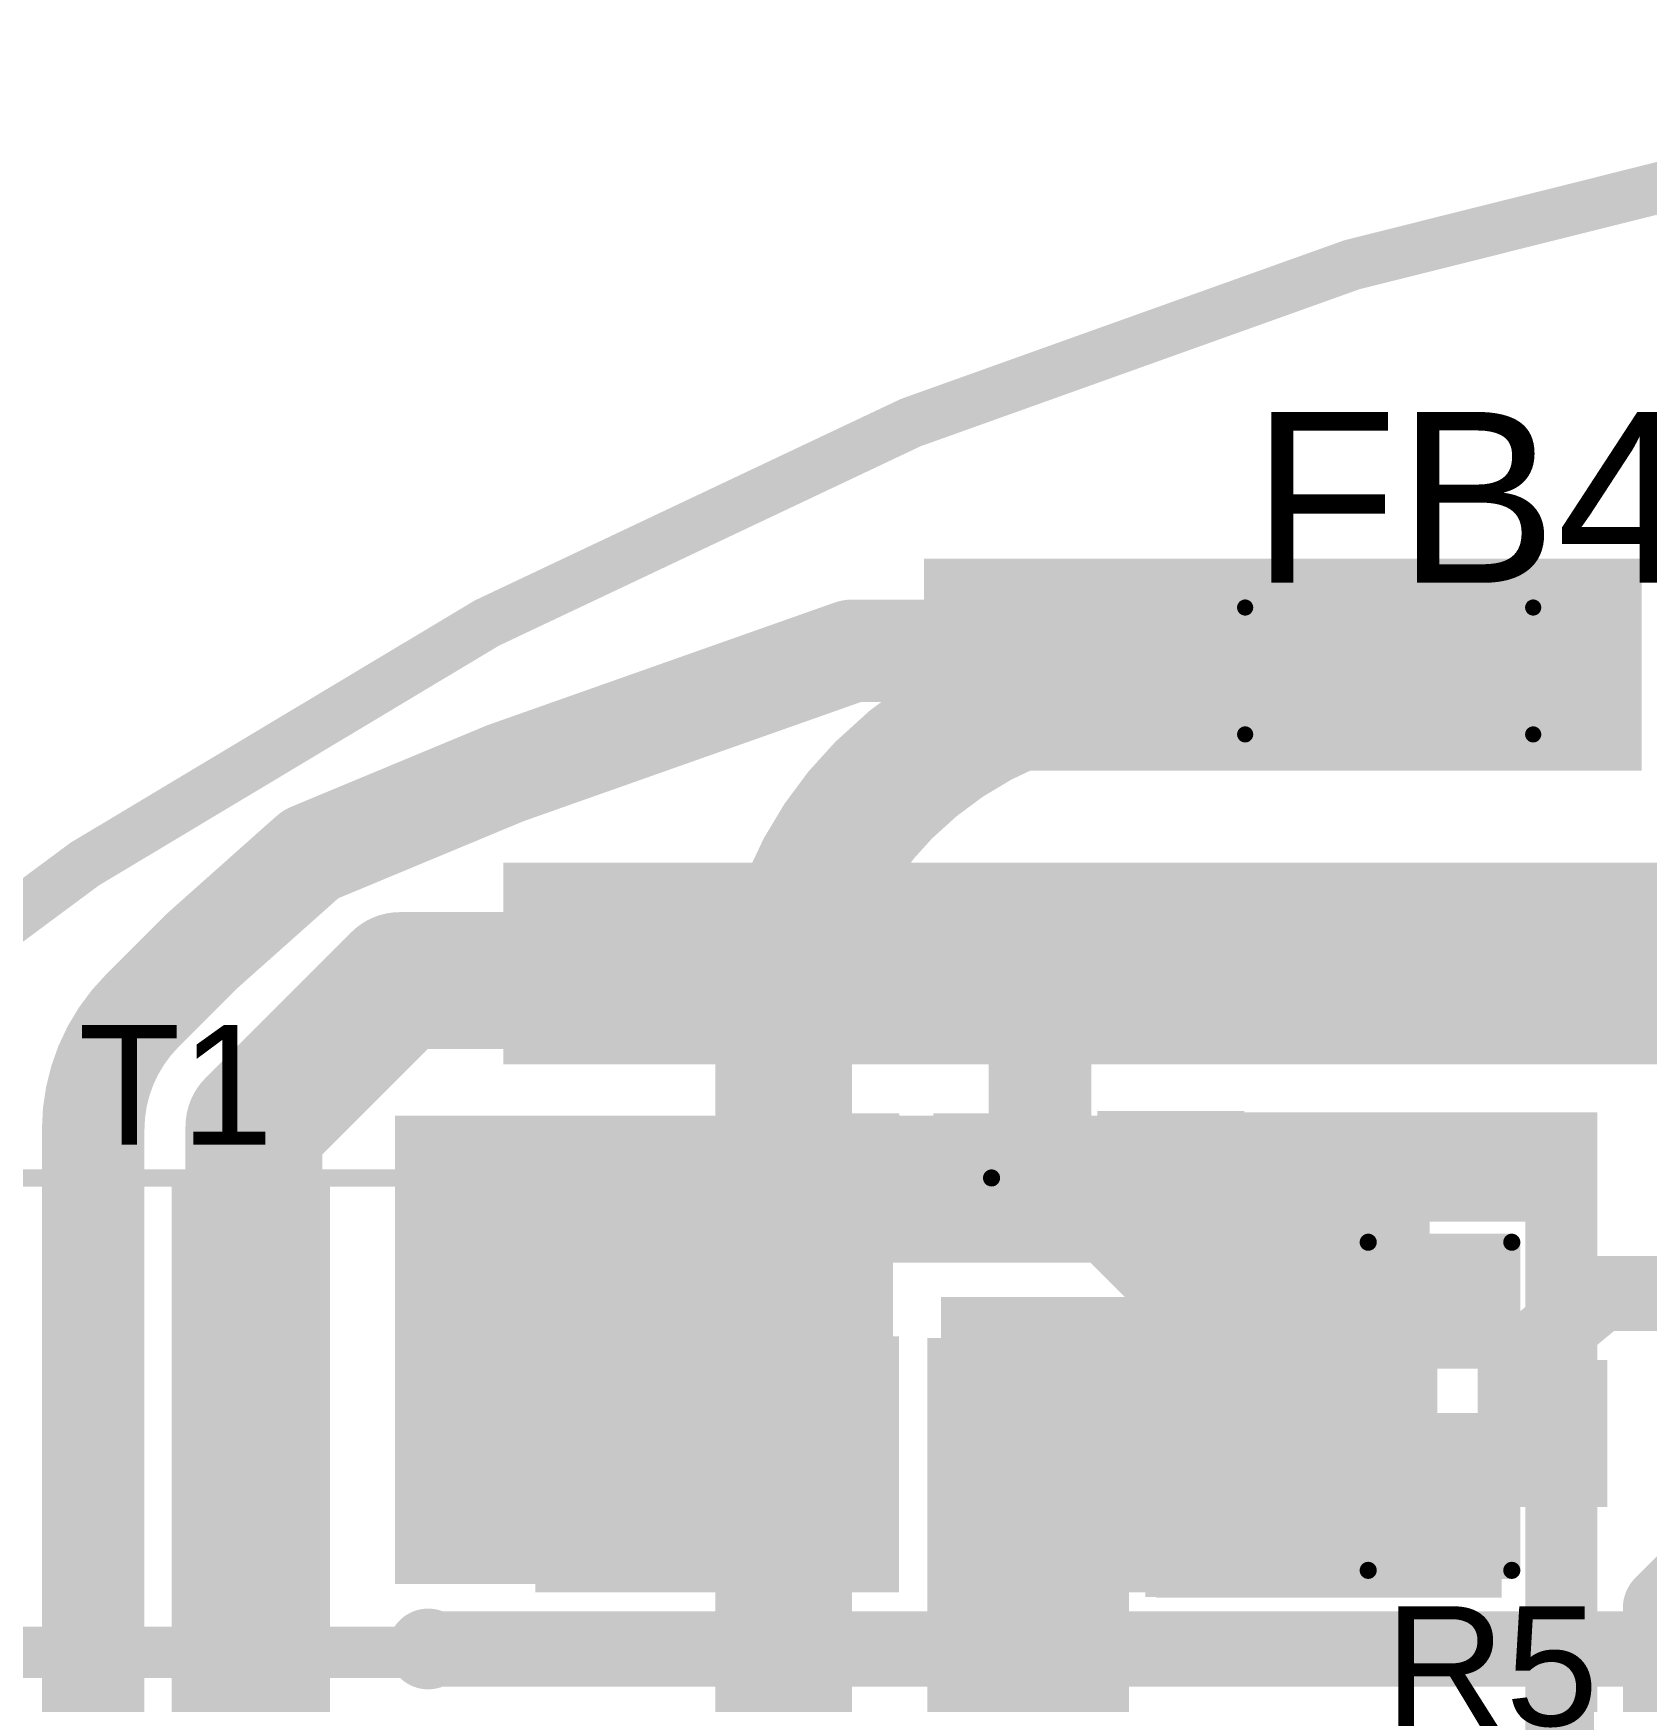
# Model space of a CAD drawing. Header units: millimetres. Extents: x -1.41 to 1.41, y -0.13 to 2.68.
# Drawn here: x -0.7915 to -0.3196, y 2.1966 to 2.6847 of the extents above; entities that cross this region are included whole.
import ezdxf

# ---------------------------------------------------------------- set-up
doc = ezdxf.new("R2010")
doc.units = ezdxf.units.MM
doc.header["$MEASUREMENT"] = 0
for name, color, linetype in [('BottomLayer', 5, 'Continuous'), ('BottomPaste', 16, 'Continuous'), ('BottomSolder', 6, 'Continuous'), ('Mechanical2', 216, 'Continuous'), ('TopLayer', 1, 'Continuous'), ('TopOverlay', 2, 'Continuous'), ('TopPaste', 8, 'Continuous'), ('TopSolder', 216, 'Continuous'), ('ViaHoleLayer', 16, 'Continuous')]:
    doc.layers.add(name, color=color, linetype=linetype)
doc.styles.add('Arial', font='', dxfattribs={"height": 0.2})
doc.styles.get('Arial').set_extended_font_data('Arial')

# ---------------------------------------------------------------- blocks, each defined once
blk = doc.blocks.new('CAP_0603_B_65')
at = {"layer": 'BottomLayer'}
for points in [[(-0.045, -0.0175), (-0.045, 0.0175), (-0.015, 0.0175), (-0.015, -0.0175)], [(0.015, -0.0175), (0.015, 0.0175), (0.045, 0.0175), (0.045, -0.0175)]]:
    blk.add_hatch(color=5, dxfattribs=at).paths.add_polyline_path(points)
at = {"layer": 'BottomPaste'}
for points in [[(-0.045, -0.0175), (-0.045, 0.0175), (-0.015, 0.0175), (-0.015, -0.0175)], [(0.015, -0.0175), (0.015, 0.0175), (0.045, 0.0175), (0.045, -0.0175)]]:
    blk.add_hatch(color=16, dxfattribs=at).paths.add_polyline_path(points)
at = {"layer": 'BottomSolder'}
for points in [[(-0.04736, -0.01986), (-0.04736, 0.01986), (-0.01264, 0.01986), (-0.01264, -0.01986)], [(0.01264, -0.01986), (0.01264, 0.01986), (0.04736, 0.01986), (0.04736, -0.01986)]]:
    blk.add_hatch(color=6, dxfattribs=at).paths.add_polyline_path(points)
blk = doc.blocks.new('CAP_0603_B_66')
at = {"layer": 'BottomLayer'}
for points in [[(-0.045, -0.0175), (-0.045, 0.0175), (-0.015, 0.0175), (-0.015, -0.0175)], [(0.015, -0.0175), (0.015, 0.0175), (0.045, 0.0175), (0.045, -0.0175)]]:
    blk.add_hatch(color=5, dxfattribs=at).paths.add_polyline_path(points)
at = {"layer": 'BottomPaste'}
for points in [[(-0.045, -0.0175), (-0.045, 0.0175), (-0.015, 0.0175), (-0.015, -0.0175)], [(0.015, -0.0175), (0.015, 0.0175), (0.045, 0.0175), (0.045, -0.0175)]]:
    blk.add_hatch(color=16, dxfattribs=at).paths.add_polyline_path(points)
at = {"layer": 'BottomSolder'}
for points in [[(-0.04736, -0.01986), (-0.04736, 0.01986), (-0.01264, 0.01986), (-0.01264, -0.01986)], [(0.01264, -0.01986), (0.01264, 0.01986), (0.04736, 0.01986), (0.04736, -0.01986)]]:
    blk.add_hatch(color=6, dxfattribs=at).paths.add_polyline_path(points)
blk = doc.blocks.new('CAP_0603_B_106')
at = {"layer": 'BottomLayer'}
for points in [[(-0.045, -0.0175), (-0.045, 0.0175), (-0.015, 0.0175), (-0.015, -0.0175)], [(0.015, -0.0175), (0.015, 0.0175), (0.045, 0.0175), (0.045, -0.0175)]]:
    blk.add_hatch(color=5, dxfattribs=at).paths.add_polyline_path(points)
at = {"layer": 'BottomPaste'}
for points in [[(-0.045, -0.0175), (-0.045, 0.0175), (-0.015, 0.0175), (-0.015, -0.0175)], [(0.015, -0.0175), (0.015, 0.0175), (0.045, 0.0175), (0.045, -0.0175)]]:
    blk.add_hatch(color=16, dxfattribs=at).paths.add_polyline_path(points)
at = {"layer": 'BottomSolder'}
for points in [[(-0.04736, -0.01986), (-0.04736, 0.01986), (-0.01264, 0.01986), (-0.01264, -0.01986)], [(0.01264, -0.01986), (0.01264, 0.01986), (0.04736, 0.01986), (0.04736, -0.01986)]]:
    blk.add_hatch(color=6, dxfattribs=at).paths.add_polyline_path(points)
blk = doc.blocks.new('SMA_B_118')
at = {"layer": 'BottomLayer'}
for points in [[(-0.12795, 0.03346), (-0.02953, 0.03346), (-0.02953, -0.03346), (-0.12795, -0.03346)], [(0.02953, 0.03346), (0.12795, 0.03346), (0.12795, -0.03346), (0.02953, -0.03346)]]:
    blk.add_hatch(color=5, dxfattribs=at).paths.add_polyline_path(points)
at = {"layer": 'BottomPaste'}
for points in [[(-0.12795, 0.03346), (-0.02953, 0.03346), (-0.02953, -0.03346), (-0.12795, -0.03346)], [(0.02953, 0.03346), (0.12795, 0.03346), (0.12795, -0.03346), (0.02953, -0.03346)]]:
    blk.add_hatch(color=16, dxfattribs=at).paths.add_polyline_path(points)
at = {"layer": 'BottomSolder'}
for points in [[(-0.13195, 0.03746), (-0.02553, 0.03746), (-0.02553, -0.03746), (-0.13195, -0.03746)], [(0.02553, 0.03746), (0.13195, 0.03746), (0.13195, -0.03746), (0.02553, -0.03746)]]:
    blk.add_hatch(color=6, dxfattribs=at).paths.add_polyline_path(points)
blk = doc.blocks.new('MPZ1608S121ATDH5_123')
at = {"layer": 'TopLayer'}
for points in [[(-0.03937, 0.01575), (-0.01575, 0.01575), (-0.01575, -0.01575), (-0.03937, -0.01575)], [(0.01575, 0.01575), (0.03937, 0.01575), (0.03937, -0.01575), (0.01575, -0.01575)]]:
    blk.add_hatch(color=1, dxfattribs=at).paths.add_polyline_path(points)
at = {"layer": 'TopPaste'}
for points in [[(-0.03937, 0.01575), (-0.01575, 0.01575), (-0.01575, -0.01575), (-0.03937, -0.01575)], [(0.01575, 0.01575), (0.03937, 0.01575), (0.03937, -0.01575), (0.01575, -0.01575)]]:
    blk.add_hatch(color=8, dxfattribs=at).paths.add_polyline_path(points)
at = {"layer": 'TopSolder'}
for points in [[(-0.04337, 0.01975), (-0.01175, 0.01975), (-0.01175, -0.01975), (-0.04337, -0.01975)], [(0.01175, 0.01975), (0.04337, 0.01975), (0.04337, -0.01975), (0.01175, -0.01975)]]:
    blk.add_hatch(color=216, dxfattribs=at).paths.add_polyline_path(points)
at = {"layer": 'TopOverlay', "const_width": 0.00472}
for points in [[(-0.042, -0.01844), (-0.042, 0.01869)], [(-0.042, 0.01869), (0.04226, 0.01869)], [(0.04226, -0.01844), (0.04226, 0.01869)], [(-0.042, -0.01844), (0.04226, -0.01844)]]:
    blk.add_lwpolyline(points, dxfattribs=at)
at = {"layer": 'TopOverlay', "const_width": 0.00236}
for points in [[(-0.04318, 0.01869, 1), (-0.04082, 0.01869, 1)], [(-0.04318, 0.01869, 1), (-0.04082, 0.01869, 1)], [(0.04108, 0.01869, 1), (0.04344, 0.01869, 1)], [(0.04108, 0.01869, 1), (0.04344, 0.01869, 1)], [(-0.04318, -0.01844, 1), (-0.04082, -0.01844, 1)], [(-0.04318, -0.01844, 1), (-0.04082, -0.01844, 1)], [(0.04108, -0.01844, 1), (0.04344, -0.01844, 1)], [(0.04108, -0.01844, 1), (0.04344, -0.01844, 1)]]:
    blk.add_lwpolyline(points, format="xyb", close=True, dxfattribs=at)
blk = doc.blocks.new('RES0603_138')
at = {"layer": 'TopLayer'}
for points in [[(-0.015, 0.0175), (-0.015, -0.0175), (-0.045, -0.0175), (-0.045, 0.0175)], [(0.045, 0.0175), (0.045, -0.0175), (0.015, -0.0175), (0.015, 0.0175)]]:
    blk.add_hatch(color=1, dxfattribs=at).paths.add_polyline_path(points)
at = {"layer": 'TopPaste'}
for points in [[(-0.015, 0.0175), (-0.015, -0.0175), (-0.045, -0.0175), (-0.045, 0.0175)], [(0.045, 0.0175), (0.045, -0.0175), (0.015, -0.0175), (0.015, 0.0175)]]:
    blk.add_hatch(color=8, dxfattribs=at).paths.add_polyline_path(points)
at = {"layer": 'TopSolder'}
for points in [[(-0.011, 0.0215), (-0.011, -0.0215), (-0.049, -0.0215), (-0.049, 0.0215)], [(0.049, 0.0215), (0.049, -0.0215), (0.011, -0.0215), (0.011, 0.0215)]]:
    blk.add_hatch(color=216, dxfattribs=at).paths.add_polyline_path(points)
at = {"layer": 'TopOverlay', "const_width": 0.005}
for points in [[(0.048, 0.021), (-0.048, 0.021)], [(-0.048, -0.021), (-0.048, 0.021)], [(0.048, -0.021), (0.048, 0.021)], [(0.048, -0.021), (-0.048, -0.021)]]:
    blk.add_lwpolyline(points, dxfattribs=at)
at = {"layer": 'TopOverlay', "const_width": 0.0025}
for points in [[(-0.04925, 0.021, 1), (-0.04675, 0.021, 1)], [(-0.04925, 0.021, 1), (-0.04675, 0.021, 1)], [(0.04675, 0.021, 1), (0.04925, 0.021, 1)], [(0.04675, 0.021, 1), (0.04925, 0.021, 1)], [(-0.04925, -0.021, 1), (-0.04675, -0.021, 1)], [(-0.04925, -0.021, 1), (-0.04675, -0.021, 1)], [(0.04675, -0.021, 1), (0.04925, -0.021, 1)], [(0.04675, -0.021, 1), (0.04925, -0.021, 1)]]:
    blk.add_lwpolyline(points, format="xyb", close=True, dxfattribs=at)
blk = doc.blocks.new('RES0603_B_147')
at = {"layer": 'BottomLayer'}
for points in [[(-0.045, -0.0175), (-0.045, 0.0175), (-0.015, 0.0175), (-0.015, -0.0175)], [(0.015, -0.0175), (0.015, 0.0175), (0.045, 0.0175), (0.045, -0.0175)]]:
    blk.add_hatch(color=5, dxfattribs=at).paths.add_polyline_path(points)
at = {"layer": 'BottomPaste'}
for points in [[(-0.045, -0.0175), (-0.045, 0.0175), (-0.015, 0.0175), (-0.015, -0.0175)], [(0.015, -0.0175), (0.015, 0.0175), (0.045, 0.0175), (0.045, -0.0175)]]:
    blk.add_hatch(color=16, dxfattribs=at).paths.add_polyline_path(points)
at = {"layer": 'BottomSolder'}
for points in [[(-0.049, -0.0215), (-0.049, 0.0215), (-0.011, 0.0215), (-0.011, -0.0215)], [(0.011, -0.0215), (0.011, 0.0215), (0.049, 0.0215), (0.049, -0.0215)]]:
    blk.add_hatch(color=6, dxfattribs=at).paths.add_polyline_path(points)
blk = doc.blocks.new('RES0603_B_151')
at = {"layer": 'BottomLayer'}
for points in [[(-0.045, -0.0175), (-0.045, 0.0175), (-0.015, 0.0175), (-0.015, -0.0175)], [(0.015, -0.0175), (0.015, 0.0175), (0.045, 0.0175), (0.045, -0.0175)]]:
    blk.add_hatch(color=5, dxfattribs=at).paths.add_polyline_path(points)
at = {"layer": 'BottomPaste'}
for points in [[(-0.045, -0.0175), (-0.045, 0.0175), (-0.015, 0.0175), (-0.015, -0.0175)], [(0.015, -0.0175), (0.015, 0.0175), (0.045, 0.0175), (0.045, -0.0175)]]:
    blk.add_hatch(color=16, dxfattribs=at).paths.add_polyline_path(points)
at = {"layer": 'BottomSolder'}
for points in [[(-0.049, -0.0215), (-0.049, 0.0215), (-0.011, 0.0215), (-0.011, -0.0215)], [(0.011, -0.0215), (0.011, 0.0215), (0.049, 0.0215), (0.049, -0.0215)]]:
    blk.add_hatch(color=6, dxfattribs=at).paths.add_polyline_path(points)
blk = doc.blocks.new('750314597_159')
at = {"layer": 'TopLayer'}
for points in [[(-0.25512, 0.12146), (-0.20394, 0.12146), (-0.20394, 0.07539), (-0.25512, 0.07539)], [(0.20394, 0.12146), (0.25512, 0.12146), (0.25512, 0.07539), (0.20394, 0.07539)], [(-0.25512, 0.02303), (-0.20394, 0.02303), (-0.20394, -0.02303), (-0.25512, -0.02303)], [(0.20394, 0.02303), (0.25512, 0.02303), (0.25512, -0.02303), (0.20394, -0.02303)], [(-0.25512, -0.07539), (-0.20394, -0.07539), (-0.20394, -0.12146), (-0.25512, -0.12146)], [(0.20394, -0.07539), (0.25512, -0.07539), (0.25512, -0.12146), (0.20394, -0.12146)]]:
    blk.add_hatch(color=1, dxfattribs=at).paths.add_polyline_path(points)
at = {"layer": 'TopPaste'}
for points in [[(-0.25512, 0.12146), (-0.20394, 0.12146), (-0.20394, 0.07539), (-0.25512, 0.07539)], [(0.20394, 0.12146), (0.25512, 0.12146), (0.25512, 0.07539), (0.20394, 0.07539)], [(-0.25512, 0.02303), (-0.20394, 0.02303), (-0.20394, -0.02303), (-0.25512, -0.02303)], [(0.20394, 0.02303), (0.25512, 0.02303), (0.25512, -0.02303), (0.20394, -0.02303)], [(-0.25512, -0.07539), (-0.20394, -0.07539), (-0.20394, -0.12146), (-0.25512, -0.12146)], [(0.20394, -0.07539), (0.25512, -0.07539), (0.25512, -0.12146), (0.20394, -0.12146)]]:
    blk.add_hatch(color=8, dxfattribs=at).paths.add_polyline_path(points)
at = {"layer": 'TopSolder'}
for points in [[(-0.25912, 0.12546), (-0.19994, 0.12546), (-0.19994, 0.07139), (-0.25912, 0.07139)], [(0.19994, 0.12546), (0.25912, 0.12546), (0.25912, 0.07139), (0.19994, 0.07139)], [(-0.25912, 0.02703), (-0.19994, 0.02703), (-0.19994, -0.02703), (-0.25912, -0.02703)], [(0.19994, 0.02703), (0.25912, 0.02703), (0.25912, -0.02703), (0.19994, -0.02703)], [(-0.25912, -0.07139), (-0.19994, -0.07139), (-0.19994, -0.12546), (-0.25912, -0.12546)], [(0.19994, -0.07139), (0.25912, -0.07139), (0.25912, -0.12546), (0.19994, -0.12546)]]:
    blk.add_hatch(color=216, dxfattribs=at).paths.add_polyline_path(points)
at = {"layer": 'TopOverlay', "const_width": 0.005}
for points in [[(0.163, 0.194), (-0.155, 0.194)], [(0.163, -0.194), (-0.155, -0.194)]]:
    blk.add_lwpolyline(points, dxfattribs=at)
at = {"layer": 'TopOverlay'}
for points, const_width in [([(-0.15625, 0.194, 1), (-0.15375, 0.194, 1)], 0.0025), ([(0.16175, 0.194, 1), (0.16425, 0.194, 1)], 0.0025), ([(0.228, 0.138, 1), (0.218, 0.138, 1)], 0.01), ([(0.2155, 0.138, 1), (0.2205, 0.138, 1)], 0.005), ([(0.2255, 0.138, 1), (0.2305, 0.138, 1)], 0.005), ([(-0.15625, -0.194, 1), (-0.15375, -0.194, 1)], 0.0025), ([(0.16175, -0.194, 1), (0.16425, -0.194, 1)], 0.0025)]:
    blk.add_lwpolyline(points, format="xyb", close=True, dxfattribs=dict(at, const_width=const_width))

msp = doc.modelspace()

# ---------------------------------------------------------------- hatches: boundary and pattern name
at = {"layer": 'BottomLayer'}
for points in [[(-0.531, 2.469), (-0.321, 2.469), (-0.321, 2.531), (-0.531, 2.531)], [(-0.654, 2.383), (-0.101, 2.383), (-0.101, 2.442), (-0.654, 2.442)], [(-0.68571, 2.231), (-0.54, 2.231), (-0.54, 2.368), (-0.68571, 2.368)], [(-0.558, 2.325), (-0.383, 2.325), (-0.383, 2.368), (-0.558, 2.368)], [(-0.751, 2.179), (-0.70471, 2.179), (-0.70471, 2.352), (-0.751, 2.352)], [(-0.526, 2.232), (-0.381, 2.232), (-0.381, 2.315), (-0.526, 2.315)]]:
    msp.add_hatch(color=5, dxfattribs=at).paths.add_polyline_path(points)
h = msp.add_hatch(color=5, dxfattribs=at)
edge = h.paths.add_edge_path()
edge.add_arc((-0.33528, 2.51243), 0.01181, 0, 360)
h = msp.add_hatch(color=5, dxfattribs=at)
edge = h.paths.add_edge_path()
edge.add_arc((-0.33539, 2.48617), 0.01181, 0, 360)
h = msp.add_hatch(color=5, dxfattribs=at)
edge = h.paths.add_edge_path()
edge.add_arc((-0.497, 2.42), 0.01181, 0, 360)
h = msp.add_hatch(color=5, dxfattribs=at)
edge = h.paths.add_edge_path()
edge.add_arc((-0.66348, 2.35384), 0.01181, 0, 360)
h = msp.add_hatch(color=5, dxfattribs=at)
edge = h.paths.add_edge_path()
edge.add_arc((-0.63227, 2.35384), 0.01181, 0, 360)
h = msp.add_hatch(color=5, dxfattribs=at)
edge = h.paths.add_edge_path()
edge.add_arc((-0.42357, 2.352), 0.01181, 0, 360)
h = msp.add_hatch(color=5, dxfattribs=at)
edge = h.paths.add_edge_path()
edge.add_arc((-0.397, 2.352), 0.01181, 0, 360)
h = msp.add_hatch(color=5, dxfattribs=at)
edge = h.paths.add_edge_path()
edge.add_arc((-0.66348, 2.32727), 0.01181, 0, 360)
h = msp.add_hatch(color=5, dxfattribs=at)
edge = h.paths.add_edge_path()
edge.add_arc((-0.63227, 2.32727), 0.01181, 0, 360)
h = msp.add_hatch(color=5, dxfattribs=at)
edge = h.paths.add_edge_path()
edge.add_arc((-0.66348, 2.3007), 0.01181, 0, 360)
h = msp.add_hatch(color=5, dxfattribs=at)
edge = h.paths.add_edge_path()
edge.add_arc((-0.63227, 2.3007), 0.01181, 0, 360)
h = msp.add_hatch(color=5, dxfattribs=at)
edge = h.paths.add_edge_path()
edge.add_arc((-0.512, 2.3), 0.01181, 0, 360)
h = msp.add_hatch(color=5, dxfattribs=at)
edge = h.paths.add_edge_path()
edge.add_arc((-0.487, 2.3), 0.01181, 0, 360)
h = msp.add_hatch(color=5, dxfattribs=at)
edge = h.paths.add_edge_path()
edge.add_arc((-0.66348, 2.27414), 0.01181, 0, 360)
h = msp.add_hatch(color=5, dxfattribs=at)
edge = h.paths.add_edge_path()
edge.add_arc((-0.66348, 2.27414), 0.01181, 0, 360)
h = msp.add_hatch(color=5, dxfattribs=at)
edge = h.paths.add_edge_path()
edge.add_arc((-0.63227, 2.27414), 0.01181, 0, 360)
h = msp.add_hatch(color=5, dxfattribs=at)
edge = h.paths.add_edge_path()
edge.add_arc((-0.63227, 2.27414), 0.01181, 0, 360)
h = msp.add_hatch(color=5, dxfattribs=at)
edge = h.paths.add_edge_path()
edge.add_arc((-0.512, 2.27343), 0.01181, 0, 360)
h = msp.add_hatch(color=5, dxfattribs=at)
edge = h.paths.add_edge_path()
edge.add_arc((-0.487, 2.27343), 0.01181, 0, 360)
h = msp.add_hatch(color=5, dxfattribs=at)
edge = h.paths.add_edge_path()
edge.add_arc((-0.66348, 2.24757), 0.01181, 0, 360)
h = msp.add_hatch(color=5, dxfattribs=at)
edge = h.paths.add_edge_path()
edge.add_arc((-0.63227, 2.24757), 0.01181, 0, 360)
h = msp.add_hatch(color=5, dxfattribs=at)
edge = h.paths.add_edge_path()
edge.add_arc((-0.512, 2.24687), 0.01181, 0, 360)
h = msp.add_hatch(color=5, dxfattribs=at)
edge = h.paths.add_edge_path()
edge.add_arc((-0.487, 2.24687), 0.01181, 0, 360)
h = msp.add_hatch(color=5, dxfattribs=at)
edge = h.paths.add_edge_path()
edge.add_arc((-0.676, 2.212), 0.01181, 0, 360)
at = {"layer": 'BottomSolder'}
h = msp.add_hatch(color=6, dxfattribs=at)
edge = h.paths.add_edge_path()
edge.add_arc((-0.33528, 2.51243), 0.00591, 0, 360)
h = msp.add_hatch(color=6, dxfattribs=at)
edge = h.paths.add_edge_path()
edge.add_arc((-0.33539, 2.48617), 0.00591, 0, 360)
h = msp.add_hatch(color=6, dxfattribs=at)
edge = h.paths.add_edge_path()
edge.add_arc((-0.497, 2.42), 0.00591, 0, 360)
h = msp.add_hatch(color=6, dxfattribs=at)
edge = h.paths.add_edge_path()
edge.add_arc((-0.66348, 2.35384), 0.00591, 0, 360)
h = msp.add_hatch(color=6, dxfattribs=at)
edge = h.paths.add_edge_path()
edge.add_arc((-0.63227, 2.35384), 0.00591, 0, 360)
h = msp.add_hatch(color=6, dxfattribs=at)
edge = h.paths.add_edge_path()
edge.add_arc((-0.42357, 2.352), 0.00591, 0, 360)
h = msp.add_hatch(color=6, dxfattribs=at)
edge = h.paths.add_edge_path()
edge.add_arc((-0.397, 2.352), 0.00591, 0, 360)
h = msp.add_hatch(color=6, dxfattribs=at)
edge = h.paths.add_edge_path()
edge.add_arc((-0.66348, 2.32727), 0.00591, 0, 360)
h = msp.add_hatch(color=6, dxfattribs=at)
edge = h.paths.add_edge_path()
edge.add_arc((-0.63227, 2.32727), 0.00591, 0, 360)
h = msp.add_hatch(color=6, dxfattribs=at)
edge = h.paths.add_edge_path()
edge.add_arc((-0.66348, 2.3007), 0.00591, 0, 360)
h = msp.add_hatch(color=6, dxfattribs=at)
edge = h.paths.add_edge_path()
edge.add_arc((-0.63227, 2.3007), 0.00591, 0, 360)
h = msp.add_hatch(color=6, dxfattribs=at)
edge = h.paths.add_edge_path()
edge.add_arc((-0.512, 2.3), 0.00591, 0, 360)
h = msp.add_hatch(color=6, dxfattribs=at)
edge = h.paths.add_edge_path()
edge.add_arc((-0.487, 2.3), 0.00591, 0, 360)
h = msp.add_hatch(color=6, dxfattribs=at)
edge = h.paths.add_edge_path()
edge.add_arc((-0.66348, 2.27414), 0.00591, 0, 360)
h = msp.add_hatch(color=6, dxfattribs=at)
edge = h.paths.add_edge_path()
edge.add_arc((-0.66348, 2.27414), 0.00591, 0, 360)
h = msp.add_hatch(color=6, dxfattribs=at)
edge = h.paths.add_edge_path()
edge.add_arc((-0.63227, 2.27414), 0.00591, 0, 360)
h = msp.add_hatch(color=6, dxfattribs=at)
edge = h.paths.add_edge_path()
edge.add_arc((-0.63227, 2.27414), 0.00591, 0, 360)
h = msp.add_hatch(color=6, dxfattribs=at)
edge = h.paths.add_edge_path()
edge.add_arc((-0.512, 2.27343), 0.00591, 0, 360)
h = msp.add_hatch(color=6, dxfattribs=at)
edge = h.paths.add_edge_path()
edge.add_arc((-0.487, 2.27343), 0.00591, 0, 360)
h = msp.add_hatch(color=6, dxfattribs=at)
edge = h.paths.add_edge_path()
edge.add_arc((-0.66348, 2.24757), 0.00591, 0, 360)
h = msp.add_hatch(color=6, dxfattribs=at)
edge = h.paths.add_edge_path()
edge.add_arc((-0.63227, 2.24757), 0.00591, 0, 360)
h = msp.add_hatch(color=6, dxfattribs=at)
edge = h.paths.add_edge_path()
edge.add_arc((-0.512, 2.24687), 0.00591, 0, 360)
h = msp.add_hatch(color=6, dxfattribs=at)
edge = h.paths.add_edge_path()
edge.add_arc((-0.487, 2.24687), 0.00591, 0, 360)
h = msp.add_hatch(color=6, dxfattribs=at)
edge = h.paths.add_edge_path()
edge.add_arc((-0.676, 2.212), 0.00591, 0, 360)
at = {"layer": 'TopLayer'}
for points in [[(-0.40981, 2.531), (-0.46981, 2.531), (-0.46981, 2.469), (-0.40981, 2.469)], [(-0.381, 2.469), (-0.321, 2.469), (-0.321, 2.531), (-0.381, 2.531)], [(-0.68571, 2.231), (-0.611, 2.231), (-0.611, 2.368), (-0.68571, 2.368)], [(-0.438, 2.337), (-0.334, 2.337), (-0.334, 2.369), (-0.438, 2.369)], [(-0.355, 2.129), (-0.334, 2.129), (-0.334, 2.353), (-0.355, 2.353)], [(-0.53, 2.056), (-0.471, 2.056), (-0.471, 2.303), (-0.53, 2.303)], [(-0.463, 2.227), (-0.362, 2.227), (-0.362, 2.281), (-0.463, 2.281)]]:
    msp.add_hatch(color=1, dxfattribs=at).paths.add_polyline_path(points)
h = msp.add_hatch(color=1, dxfattribs=at)
edge = h.paths.add_edge_path()
edge.add_arc((-0.33528, 2.51243), 0.01181, 0, 360)
h = msp.add_hatch(color=1, dxfattribs=at)
edge = h.paths.add_edge_path()
edge.add_arc((-0.33539, 2.48617), 0.01181, 0, 360)
h = msp.add_hatch(color=1, dxfattribs=at)
edge = h.paths.add_edge_path()
edge.add_arc((-0.497, 2.42), 0.01181, 0, 360)
h = msp.add_hatch(color=1, dxfattribs=at)
edge = h.paths.add_edge_path()
edge.add_arc((-0.66348, 2.35384), 0.01181, 0, 360)
h = msp.add_hatch(color=1, dxfattribs=at)
edge = h.paths.add_edge_path()
edge.add_arc((-0.63227, 2.35384), 0.01181, 0, 360)
h = msp.add_hatch(color=1, dxfattribs=at)
edge = h.paths.add_edge_path()
edge.add_arc((-0.42357, 2.352), 0.01181, 0, 360)
h = msp.add_hatch(color=1, dxfattribs=at)
edge = h.paths.add_edge_path()
edge.add_arc((-0.397, 2.352), 0.01181, 0, 360)
h = msp.add_hatch(color=1, dxfattribs=at)
edge = h.paths.add_edge_path()
edge.add_arc((-0.66348, 2.32727), 0.01181, 0, 360)
h = msp.add_hatch(color=1, dxfattribs=at)
edge = h.paths.add_edge_path()
edge.add_arc((-0.63227, 2.32727), 0.01181, 0, 360)
h = msp.add_hatch(color=1, dxfattribs=at)
edge = h.paths.add_edge_path()
edge.add_arc((-0.66348, 2.3007), 0.01181, 0, 360)
h = msp.add_hatch(color=1, dxfattribs=at)
edge = h.paths.add_edge_path()
edge.add_arc((-0.63227, 2.3007), 0.01181, 0, 360)
h = msp.add_hatch(color=1, dxfattribs=at)
edge = h.paths.add_edge_path()
edge.add_arc((-0.512, 2.3), 0.01181, 0, 360)
h = msp.add_hatch(color=1, dxfattribs=at)
edge = h.paths.add_edge_path()
edge.add_arc((-0.487, 2.3), 0.01181, 0, 360)
h = msp.add_hatch(color=1, dxfattribs=at)
edge = h.paths.add_edge_path()
edge.add_arc((-0.66348, 2.27414), 0.01181, 0, 360)
h = msp.add_hatch(color=1, dxfattribs=at)
edge = h.paths.add_edge_path()
edge.add_arc((-0.66348, 2.27414), 0.01181, 0, 360)
h = msp.add_hatch(color=1, dxfattribs=at)
edge = h.paths.add_edge_path()
edge.add_arc((-0.63227, 2.27414), 0.01181, 0, 360)
h = msp.add_hatch(color=1, dxfattribs=at)
edge = h.paths.add_edge_path()
edge.add_arc((-0.63227, 2.27414), 0.01181, 0, 360)
h = msp.add_hatch(color=1, dxfattribs=at)
edge = h.paths.add_edge_path()
edge.add_arc((-0.512, 2.27343), 0.01181, 0, 360)
h = msp.add_hatch(color=1, dxfattribs=at)
edge = h.paths.add_edge_path()
edge.add_arc((-0.487, 2.27343), 0.01181, 0, 360)
h = msp.add_hatch(color=1, dxfattribs=at)
edge = h.paths.add_edge_path()
edge.add_arc((-0.66348, 2.24757), 0.01181, 0, 360)
h = msp.add_hatch(color=1, dxfattribs=at)
edge = h.paths.add_edge_path()
edge.add_arc((-0.63227, 2.24757), 0.01181, 0, 360)
h = msp.add_hatch(color=1, dxfattribs=at)
edge = h.paths.add_edge_path()
edge.add_arc((-0.512, 2.24687), 0.01181, 0, 360)
h = msp.add_hatch(color=1, dxfattribs=at)
edge = h.paths.add_edge_path()
edge.add_arc((-0.487, 2.24687), 0.01181, 0, 360)
h = msp.add_hatch(color=1, dxfattribs=at)
edge = h.paths.add_edge_path()
edge.add_arc((-0.676, 2.212), 0.01181, 0, 360)
at = {"layer": 'TopSolder'}
h = msp.add_hatch(color=216, dxfattribs=at)
edge = h.paths.add_edge_path()
edge.add_arc((-0.33528, 2.51243), 0.00591, 0, 360)
h = msp.add_hatch(color=216, dxfattribs=at)
edge = h.paths.add_edge_path()
edge.add_arc((-0.33539, 2.48617), 0.00591, 0, 360)
h = msp.add_hatch(color=216, dxfattribs=at)
edge = h.paths.add_edge_path()
edge.add_arc((-0.497, 2.42), 0.00591, 0, 360)
h = msp.add_hatch(color=216, dxfattribs=at)
edge = h.paths.add_edge_path()
edge.add_arc((-0.66348, 2.35384), 0.00591, 0, 360)
h = msp.add_hatch(color=216, dxfattribs=at)
edge = h.paths.add_edge_path()
edge.add_arc((-0.63227, 2.35384), 0.00591, 0, 360)
h = msp.add_hatch(color=216, dxfattribs=at)
edge = h.paths.add_edge_path()
edge.add_arc((-0.42357, 2.352), 0.00591, 0, 360)
h = msp.add_hatch(color=216, dxfattribs=at)
edge = h.paths.add_edge_path()
edge.add_arc((-0.397, 2.352), 0.00591, 0, 360)
h = msp.add_hatch(color=216, dxfattribs=at)
edge = h.paths.add_edge_path()
edge.add_arc((-0.66348, 2.32727), 0.00591, 0, 360)
h = msp.add_hatch(color=216, dxfattribs=at)
edge = h.paths.add_edge_path()
edge.add_arc((-0.63227, 2.32727), 0.00591, 0, 360)
h = msp.add_hatch(color=216, dxfattribs=at)
edge = h.paths.add_edge_path()
edge.add_arc((-0.66348, 2.3007), 0.00591, 0, 360)
h = msp.add_hatch(color=216, dxfattribs=at)
edge = h.paths.add_edge_path()
edge.add_arc((-0.63227, 2.3007), 0.00591, 0, 360)
h = msp.add_hatch(color=216, dxfattribs=at)
edge = h.paths.add_edge_path()
edge.add_arc((-0.512, 2.3), 0.00591, 0, 360)
h = msp.add_hatch(color=216, dxfattribs=at)
edge = h.paths.add_edge_path()
edge.add_arc((-0.487, 2.3), 0.00591, 0, 360)
h = msp.add_hatch(color=216, dxfattribs=at)
edge = h.paths.add_edge_path()
edge.add_arc((-0.66348, 2.27414), 0.00591, 0, 360)
h = msp.add_hatch(color=216, dxfattribs=at)
edge = h.paths.add_edge_path()
edge.add_arc((-0.66348, 2.27414), 0.00591, 0, 360)
h = msp.add_hatch(color=216, dxfattribs=at)
edge = h.paths.add_edge_path()
edge.add_arc((-0.63227, 2.27414), 0.00591, 0, 360)
h = msp.add_hatch(color=216, dxfattribs=at)
edge = h.paths.add_edge_path()
edge.add_arc((-0.63227, 2.27414), 0.00591, 0, 360)
h = msp.add_hatch(color=216, dxfattribs=at)
edge = h.paths.add_edge_path()
edge.add_arc((-0.512, 2.27343), 0.00591, 0, 360)
h = msp.add_hatch(color=216, dxfattribs=at)
edge = h.paths.add_edge_path()
edge.add_arc((-0.487, 2.27343), 0.00591, 0, 360)
h = msp.add_hatch(color=216, dxfattribs=at)
edge = h.paths.add_edge_path()
edge.add_arc((-0.66348, 2.24757), 0.00591, 0, 360)
h = msp.add_hatch(color=216, dxfattribs=at)
edge = h.paths.add_edge_path()
edge.add_arc((-0.63227, 2.24757), 0.00591, 0, 360)
h = msp.add_hatch(color=216, dxfattribs=at)
edge = h.paths.add_edge_path()
edge.add_arc((-0.512, 2.24687), 0.00591, 0, 360)
h = msp.add_hatch(color=216, dxfattribs=at)
edge = h.paths.add_edge_path()
edge.add_arc((-0.487, 2.24687), 0.00591, 0, 360)
h = msp.add_hatch(color=216, dxfattribs=at)
edge = h.paths.add_edge_path()
edge.add_arc((-0.676, 2.212), 0.00591, 0, 360)
at = {"layer": 'ViaHoleLayer'}
h = msp.add_hatch(color=16, dxfattribs=at)
edge = h.paths.add_edge_path()
edge.add_arc((-0.33528, 2.51243), 0.00591, 0, 360)
h = msp.add_hatch(color=16, dxfattribs=at)
edge = h.paths.add_edge_path()
edge.add_arc((-0.33539, 2.48617), 0.00591, 0, 360)
h = msp.add_hatch(color=16, dxfattribs=at)
edge = h.paths.add_edge_path()
edge.add_arc((-0.497, 2.42), 0.00591, 0, 360)
h = msp.add_hatch(color=16, dxfattribs=at)
edge = h.paths.add_edge_path()
edge.add_arc((-0.66348, 2.35384), 0.00591, 0, 360)
h = msp.add_hatch(color=16, dxfattribs=at)
edge = h.paths.add_edge_path()
edge.add_arc((-0.63227, 2.35384), 0.00591, 0, 360)
h = msp.add_hatch(color=16, dxfattribs=at)
edge = h.paths.add_edge_path()
edge.add_arc((-0.42357, 2.352), 0.00591, 0, 360)
h = msp.add_hatch(color=16, dxfattribs=at)
edge = h.paths.add_edge_path()
edge.add_arc((-0.397, 2.352), 0.00591, 0, 360)
h = msp.add_hatch(color=16, dxfattribs=at)
edge = h.paths.add_edge_path()
edge.add_arc((-0.66348, 2.32727), 0.00591, 0, 360)
h = msp.add_hatch(color=16, dxfattribs=at)
edge = h.paths.add_edge_path()
edge.add_arc((-0.63227, 2.32727), 0.00591, 0, 360)
h = msp.add_hatch(color=16, dxfattribs=at)
edge = h.paths.add_edge_path()
edge.add_arc((-0.66348, 2.3007), 0.00591, 0, 360)
h = msp.add_hatch(color=16, dxfattribs=at)
edge = h.paths.add_edge_path()
edge.add_arc((-0.63227, 2.3007), 0.00591, 0, 360)
h = msp.add_hatch(color=16, dxfattribs=at)
edge = h.paths.add_edge_path()
edge.add_arc((-0.512, 2.3), 0.00591, 0, 360)
h = msp.add_hatch(color=16, dxfattribs=at)
edge = h.paths.add_edge_path()
edge.add_arc((-0.487, 2.3), 0.00591, 0, 360)
h = msp.add_hatch(color=16, dxfattribs=at)
edge = h.paths.add_edge_path()
edge.add_arc((-0.66348, 2.27414), 0.00591, 0, 360)
h = msp.add_hatch(color=16, dxfattribs=at)
edge = h.paths.add_edge_path()
edge.add_arc((-0.66348, 2.27414), 0.00591, 0, 360)
h = msp.add_hatch(color=16, dxfattribs=at)
edge = h.paths.add_edge_path()
edge.add_arc((-0.63227, 2.27414), 0.00591, 0, 360)
h = msp.add_hatch(color=16, dxfattribs=at)
edge = h.paths.add_edge_path()
edge.add_arc((-0.63227, 2.27414), 0.00591, 0, 360)
h = msp.add_hatch(color=16, dxfattribs=at)
edge = h.paths.add_edge_path()
edge.add_arc((-0.512, 2.27343), 0.00591, 0, 360)
h = msp.add_hatch(color=16, dxfattribs=at)
edge = h.paths.add_edge_path()
edge.add_arc((-0.487, 2.27343), 0.00591, 0, 360)
h = msp.add_hatch(color=16, dxfattribs=at)
edge = h.paths.add_edge_path()
edge.add_arc((-0.66348, 2.24757), 0.00591, 0, 360)
h = msp.add_hatch(color=16, dxfattribs=at)
edge = h.paths.add_edge_path()
edge.add_arc((-0.63227, 2.24757), 0.00591, 0, 360)
h = msp.add_hatch(color=16, dxfattribs=at)
edge = h.paths.add_edge_path()
edge.add_arc((-0.512, 2.24687), 0.00591, 0, 360)
h = msp.add_hatch(color=16, dxfattribs=at)
edge = h.paths.add_edge_path()
edge.add_arc((-0.487, 2.24687), 0.00591, 0, 360)
h = msp.add_hatch(color=16, dxfattribs=at)
edge = h.paths.add_edge_path()
edge.add_arc((-0.676, 2.212), 0.00591, 0, 360)

# ---------------------------------------------------------------- linework, layer by layer
at = {"layer": 'BottomLayer'}
for points, const_width in [([(-0.65343, 2.4682), (-0.55209, 2.504)], 0.03), ([(-0.55209, 2.504), (-0.367, 2.504)], 0.03), ([(-0.367, 2.504), (-0.366, 2.503)], 0.025), ([(-0.71036, 2.44452), (-0.65343, 2.4682)], 0.03), ([(-0.74217, 2.4162), (-0.71036, 2.44452)], 0.03), ([(-0.75959, 2.39878), (-0.74217, 2.4162)], 0.03), ([(-0.5618, 2.40757), (-0.558, 2.41137)], 0.04), ([(-0.727, 2.3649), (-0.68432, 2.40757)], 0.04), ([(-0.68432, 2.40757), (-0.5618, 2.40757)], 0.04), ([(-0.727, 2.346), (-0.727, 2.3649)], 0.04), ([(-0.774, 2.177), (-0.774, 2.36399)], 0.03), ([(-0.351, 2.3011), (-0.33311, 2.31599)], 0.022), ([(-0.33311, 2.31599), (-0.30345, 2.31599)], 0.022), ([(-0.351, 2.277), (-0.351, 2.3011)], 0.022), ([(-0.35, 2.275), (-0.346, 2.279)], 0.022), ([(-0.437, 2.258), (-0.434, 2.261)], 0.022), ([(-0.50148, 2.258), (-0.437, 2.258)], 0.022), ([(-0.676, 2.212), (-0.25136, 2.212)], 0.022)]:
    msp.add_lwpolyline(points, dxfattribs=dict(at, const_width=const_width))
for points, const_width in [([(-0.55959, 2.504, 1), (-0.54459, 2.504, 1)], 0.015), ([(-0.55959, 2.504, 1), (-0.54459, 2.504, 1)], 0.015), ([(-0.3745, 2.504, 1), (-0.3595, 2.504, 1)], 0.015), ([(-0.37325, 2.504, 1), (-0.36075, 2.504, 1)], 0.0125), ([(-0.37225, 2.503, 1), (-0.35975, 2.503, 1)], 0.0125), ([(-0.66093, 2.4682, 1), (-0.64593, 2.4682, 1)], 0.015), ([(-0.66093, 2.4682, 1), (-0.64593, 2.4682, 1)], 0.015), ([(-0.71786, 2.44452, 1), (-0.70286, 2.44452, 1)], 0.015), ([(-0.71786, 2.44452, 1), (-0.70286, 2.44452, 1)], 0.015), ([(-0.74967, 2.4162, 1), (-0.73467, 2.4162, 1)], 0.015), ([(-0.74967, 2.4162, 1), (-0.73467, 2.4162, 1)], 0.015), ([(-0.568, 2.41137, 1), (-0.548, 2.41137, 1)], 0.02), ([(-0.69432, 2.40757, 1), (-0.67432, 2.40757, 1)], 0.02), ([(-0.69432, 2.40757, 1), (-0.67432, 2.40757, 1)], 0.02), ([(-0.5718, 2.40757, 1), (-0.5518, 2.40757, 1)], 0.02), ([(-0.5718, 2.40757, 1), (-0.5518, 2.40757, 1)], 0.02), ([(-0.76711, 2.39876, 1), (-0.75211, 2.39876, 1)], 0.015), ([(-0.76709, 2.39878, 1), (-0.75209, 2.39878, 1)], 0.015), ([(-0.76586, 2.39876, 1), (-0.75336, 2.39876, 1)], 0.0125), ([(-0.76584, 2.39878, 1), (-0.75334, 2.39878, 1)], 0.0125), ([(-0.737, 2.3649, 1), (-0.717, 2.3649, 1)], 0.02), ([(-0.737, 2.3649, 1), (-0.717, 2.3649, 1)], 0.02), ([(-0.7815, 2.36399, 1), (-0.7665, 2.36399, 1)], 0.015), ([(-0.7815, 2.36399, 1), (-0.7665, 2.36399, 1)], 0.015), ([(-0.737, 2.346, 1), (-0.717, 2.346, 1)], 0.02), ([(-0.33861, 2.31599, 1), (-0.32761, 2.31599, 1)], 0.011), ([(-0.33861, 2.31599, 1), (-0.32761, 2.31599, 1)], 0.011), ([(-0.3565, 2.3011, 1), (-0.3455, 2.3011, 1)], 0.011), ([(-0.3565, 2.3011, 1), (-0.3455, 2.3011, 1)], 0.011), ([(-0.3515, 2.279, 1), (-0.3405, 2.279, 1)], 0.011), ([(-0.3565, 2.277, 1), (-0.3455, 2.277, 1)], 0.011), ([(-0.3555, 2.275, 1), (-0.3445, 2.275, 1)], 0.011), ([(-0.4395, 2.261, 1), (-0.4285, 2.261, 1)], 0.011), ([(-0.50698, 2.258, 1), (-0.49598, 2.258, 1)], 0.011), ([(-0.4425, 2.258, 1), (-0.4315, 2.258, 1)], 0.011), ([(-0.4425, 2.258, 1), (-0.4315, 2.258, 1)], 0.011), ([(-0.6815, 2.212, 1), (-0.6705, 2.212, 1)], 0.011)]:
    msp.add_lwpolyline(points, format="xyb", close=True, dxfattribs=dict(at, const_width=const_width))
for points, const_width in [([(-0.774, 2.36399, -0.198767), (-0.75961, 2.39876)], 0.03), ([(-0.75961, 2.39876, -0.00014), (-0.75959, 2.39878)], 0.025)]:
    msp.add_lwpolyline(points, format="xyb", dxfattribs=dict(at, const_width=const_width))
at = {"layer": 'Mechanical2', "const_width": 0.015}
msp.add_lwpolyline([(1.39764, 1.27953, 1), (-1.39764, 1.27953, 1)], format="xyb", close=True, dxfattribs=at)
at = {"layer": 'TopLayer', "const_width": 0.04}
for points in [[(-0.54271, 2.46329, -0.198912), (-0.45891, 2.498)], [(-0.572, 2.39258, -0.198912), (-0.54271, 2.46329)]]:
    msp.add_lwpolyline(points, format="xyb", dxfattribs=at)
at = {"layer": 'TopLayer'}
for points, const_width in [([(-0.46891, 2.498, 1), (-0.44891, 2.498, 1)], 0.02), ([(-0.42887, 2.498, 1), (-0.41787, 2.498, 1)], 0.011), ([(-0.42806, 2.49719, 1), (-0.41706, 2.49719, 1)], 0.011), ([(-0.42806, 2.49719, 1), (-0.41706, 2.49719, 1)], 0.011), ([(-0.42806, 2.497, 1), (-0.41706, 2.497, 1)], 0.011), ([(-0.55271, 2.46329, 1), (-0.53271, 2.46329, 1)], 0.02), ([(-0.55271, 2.46329, 1), (-0.53271, 2.46329, 1)], 0.02), ([(-0.5045, 2.42, 1), (-0.4895, 2.42, 1)], 0.015), ([(-0.582, 2.39258, 1), (-0.562, 2.39258, 1)], 0.02), ([(-0.582, 2.39258, 1), (-0.562, 2.39258, 1)], 0.02), ([(-0.5045, 2.361, 1), (-0.4895, 2.361, 1)], 0.015), ([(-0.5045, 2.361, 1), (-0.4895, 2.361, 1)], 0.015), ([(-0.4565, 2.313, 1), (-0.4415, 2.313, 1)], 0.015), ([(-0.4565, 2.313, 1), (-0.4415, 2.313, 1)], 0.015), ([(-0.3875, 2.313, 1), (-0.3725, 2.313, 1)], 0.015), ([(-0.50698, 2.258, 1), (-0.49598, 2.258, 1)], 0.011), ([(-0.32025, 2.224, 1), (-0.30775, 2.224, 1)], 0.0125), ([(-0.32025, 2.224, 1), (-0.30775, 2.224, 1)], 0.0125), ([(-0.67975, 2.211, 1), (-0.67225, 2.211, 1)], 0.0075)]:
    msp.add_lwpolyline(points, format="xyb", close=True, dxfattribs=dict(at, const_width=const_width))
for points, const_width in [([(-0.42337, 2.498), (-0.42256, 2.49719)], 0.022), ([(-0.42256, 2.497), (-0.42256, 2.49719)], 0.022), ([(-0.497, 2.361), (-0.497, 2.42)], 0.03), ([(-0.572, 1.87246), (-0.572, 2.39258)], 0.04), ([(-0.497, 2.361), (-0.449, 2.313)], 0.03), ([(-0.449, 2.313), (-0.38, 2.313)], 0.03), ([(-0.314, 2.224), (-0.266, 2.272)], 0.025), ([(-0.50148, 2.07637), (-0.50148, 2.258)], 0.022), ([(-0.314, 2.167), (-0.314, 2.224)], 0.025), ([(-0.984, 2.211), (-0.676, 2.211)], 0.015)]:
    msp.add_lwpolyline(points, dxfattribs=dict(at, const_width=const_width))

# ---------------------------------------------------------------- block references
for name, p in [('MPZ1608S121ATDH5_123', (-0.395, 2.498)), ('SMA_B_118', (-0.51274, 2.266)), ('RES0603_B_147', (-0.32, 2.275))]:
    msp.add_blockref(name, p)
for name, p, rotation in [('CAP_0603_B_66', (-0.558, 2.38137), 90), ('CAP_0603_B_65', (-0.50836, 2.38137), 90), ('RES0603_B_151', (-0.45871, 2.38037), 270), ('750314597_159', (-0.66619, 2.1558), 180), ('RES0603_138', (-0.38, 2.283), 270), ('CAP_0603_B_106', (-0.72471, 2.18137), 90)]:
    msp.add_blockref(name, p, dxfattribs=dict(rotation=rotation))

# ---------------------------------------------------------------- texts
at = {"layer": 'TopOverlay', "style": 'Arial'}
for s, height, p in [('FB4', 0.05, (-0.43511, 2.52392)), ('T1', 0.035, (-0.77833, 2.35951)), ('R5', 0.035, (-0.39616, 2.18951))]:
    msp.add_text(s, height=height, dxfattribs=at).set_placement(p)

doc.saveas('drawing.dxf')
